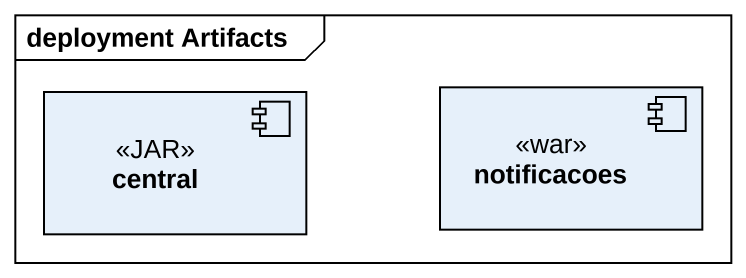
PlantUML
@startuml
mainframe deployment Artifacts
component central <<JAR>>
component notificacoes <<war>>
@enduml
